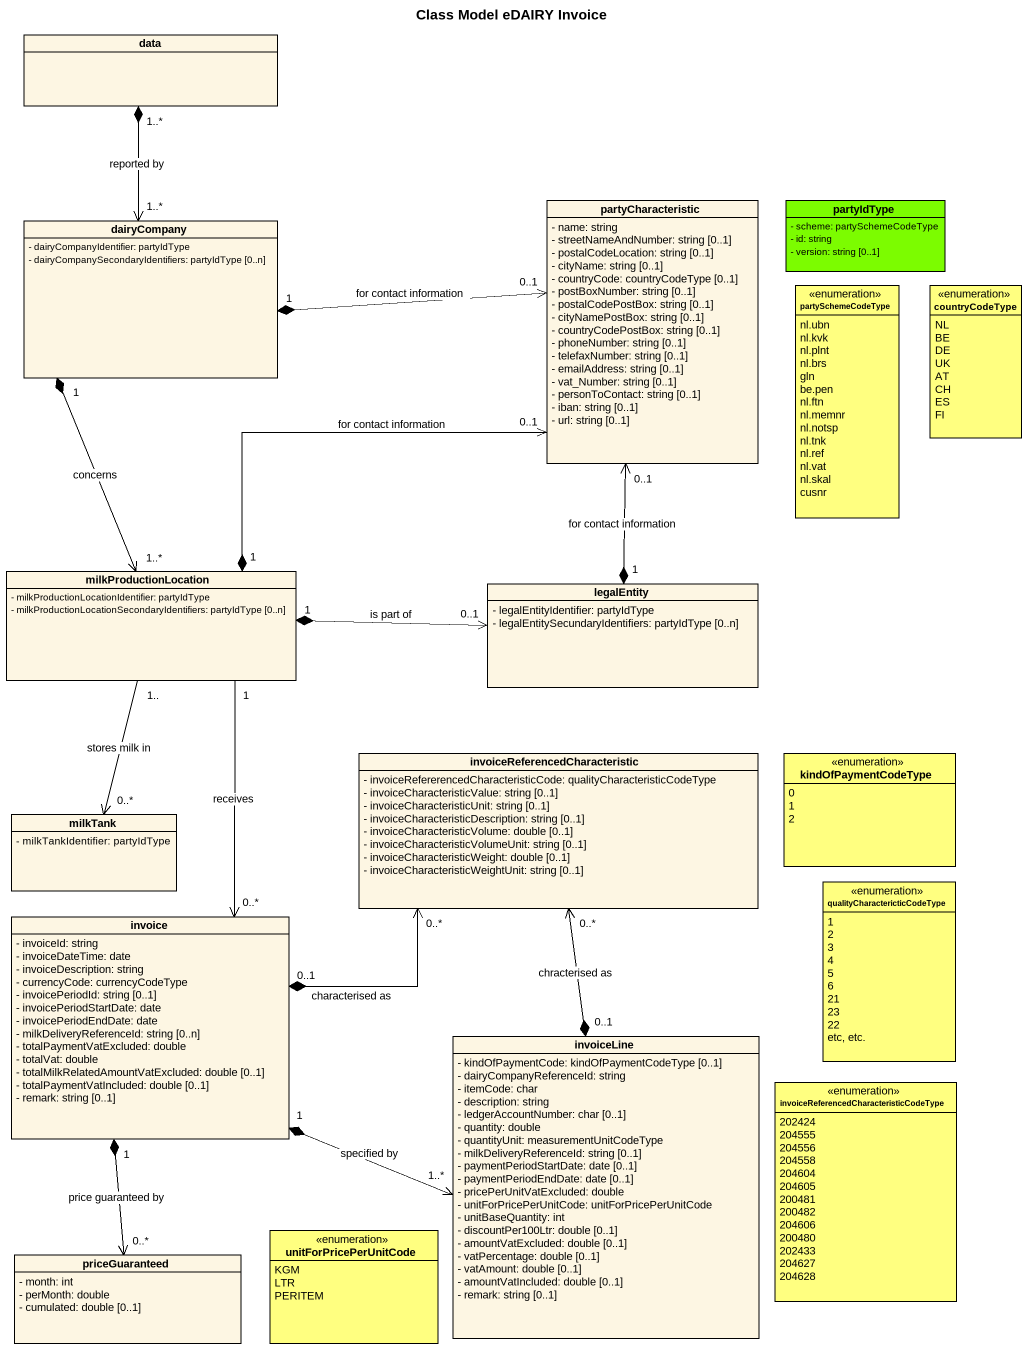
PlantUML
@startuml
title Class Model eDAIRY Invoice
hide circle
hide empty members
skinparam classAttributeIconSize 0
class data
class dairyCompany {
  - dairyCompanyIdentifier: partyIdType
  - dairyCompanySecondaryIdentifiers: partyIdType [0..n]
}
class partyCharacteristic {
  - name: string
  - streetNameAndNumber: string [0..1]
  - postalCodeLocation: string [0..1]
  - cityName: string [0..1]
  - countryCode: countryCodeType [0..1]
  - postBoxNumber: string [0..1]
  - postalCodePostBox: string [0..1]
  - cityNamePostBox: string [0..1]
  - countryCodePostBox: string [0..1]
  - phoneNumber: string [0..1]
  - telefaxNumber: string [0..1]
  - emailAddress: string [0..1]
  - vat_Number: string [0..1]
  - personToContact: string [0..1]
  - iban: string [0..1]
  - url: string [0..1]
}
class partyIdType #7CFC00 {
  - scheme: partySchemeCodeType
  - id: string
  - version: string [0..1]
}
enum partySchemeCodeType #FFFF80 {
  nl.ubn
  nl.kvk
  nl.plnt
  nl.brs
  gln
  be.pen
  nl.ftn
  nl.memnr
  nl.notsp
  nl.tnk
  nl.ref
  nl.vat
  nl.skal
  cusnr
}
enum countryCodeType #FFFF80 {
  NL
  BE
  DE
  UK
  AT
  CH
  ES
  FI
}
class milkProductionLocation {
  - milkProductionLocationIdentifier: partyIdType
  - milkProductionLocationSecondaryIdentifiers: partyIdType [0..n]
}
class legalEntity {
  - legalEntityIdentifier: partyIdType
  - legalEntitySecundaryIdentifiers: partyIdType [0..n]
}
class "invoiceReferencedCharacteristic" as invoiceReferencedCharacteris {
  - invoiceRefererencedCharacteristicCode: qualityCharacteristicCodeType
  - invoiceCharacteristicValue: string [0..1]
  - invoiceCharacteristicUnit: string [0..1]
  - invoiceCharacteristicDescription: string [0..1]
  - invoiceCharacteristicVolume: double [0..1]
  - invoiceCharacteristicVolumeUnit: string [0..1]
  - invoiceCharacteristicWeight: double [0..1]
  - invoiceCharacteristicWeightUnit: string [0..1]
}
enum kindOfPaymentCodeType #FFFF80 {
  0
  1
  2
}
class milkTank {
  - milkTankIdentifier: partyIdType
}
enum "qualityCharactericticCodeType" as qualityCharactericticCodeTyp #FFFF80 {
  1
  2
  3
  4
  5
  6
  21
  23
  22
  etc, etc.
}
class invoice {
  - invoiceId: string
  - invoiceDateTime: date
  - invoiceDescription: string
  - currencyCode: currencyCodeType
  - invoicePeriodId: string [0..1]
  - invoicePeriodStartDate: date
  - invoicePeriodEndDate: date
  - milkDeliveryReferenceId: string [0..n]
  - totalPaymentVatExcluded: double
  - totalVat: double
  - totalMilkRelatedAmountVatExcluded: double [0..1]
  - totalPaymentVatIncluded: double [0..1]
  - remark: string [0..1]
}
class invoiceLine {
  - kindOfPaymentCode: kindOfPaymentCodeType [0..1]
  - dairyCompanyReferenceId: string
  - itemCode: char
  - description: string
  - ledgerAccountNumber: char [0..1]
  - quantity: double
  - quantityUnit: measurementUnitCodeType
  - milkDeliveryReferenceId: string [0..1]
  - paymentPeriodStartDate: date [0..1]
  - paymentPeriodEndDate: date [0..1]
  - pricePerUnitVatExcluded: double
  - unitForPricePerUnitCode: unitForPricePerUnitCode
  - unitBaseQuantity: int
  - discountPer100Ltr: double [0..1]
  - amountVatExcluded: double [0..1]
  - vatPercentage: double [0..1]
  - vatAmount: double [0..1]
  - amountVatIncluded: double [0..1]
  - remark: string [0..1]
}
enum "invoiceReferencedCharacteristicCodeType" as invoiceReferencedCharacteris_2 #FFFF80 {
  202424
  204555
  204556
  204558
  204604
  204605
  200481
  200482
  204606
  200480
  202433
  204627
  204628
}
enum unitForPricePerUnitCode #FFFF80 {
  KGM
  LTR
  PERITEM
}
class priceGuaranteed {
  - month: int
  - perMonth: double
  - cumulated: double [0..1]
}
data "1..*" *--> "1..*" dairyCompany : reported by
dairyCompany "1" *-right-> "0..1" partyCharacteristic : for contact information
dairyCompany "1" *--> "1..*" milkProductionLocation : concerns
milkProductionLocation "1" *-right-> "0..1" partyCharacteristic : for contact information
milkProductionLocation "1" *-right-> "0..1" legalEntity : is part of
milkProductionLocation "1.." --> "0..*" milkTank : stores milk in
milkProductionLocation "1" --> "0..*" invoice : receives
legalEntity "1" *-up-> "0..1" partyCharacteristic : for contact information
invoice "0..1" *-right-> "0..*" invoiceReferencedCharacteris : characterised as
invoice "1" *-right-> "1..*" invoiceLine : specified by
invoice "1" *--> "0..*" priceGuaranteed : price guaranteed by
invoiceLine "0..1" *-up-> "0..*" invoiceReferencedCharacteris : chracterised as
@enduml
